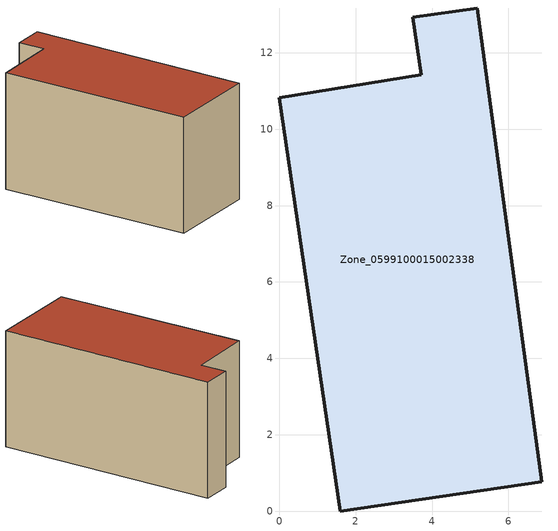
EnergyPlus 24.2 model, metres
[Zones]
Zone_0599100015002338
 floor ground (C_G): 0,10.82 3.71,11.43 3.5,12.93 5.19,13.17 6.87,0.77 1.6,0 z0.74
 wall outside (C_F): 3.71,11.43 0,10.82 1.6,0 6.87,0.77 5.19,13.17 3.5,12.93 3.71,11.43 z0.74:7.29
 roof outside (C_R): 6.87,0.77 5.19,13.17 3.5,12.93 3.71,11.43 0,10.82 1.6,0 z7.29
[BUILDING]
Pand.0599100015002338: North Axis=0; Terrain=City; Loads Convergence Tolerance Value=0.04; Temperature Convergence Tolerance Value=0.4; Solar Distribution=FullExterior; Maximum Number of Warmup Days=25; Minimum Number of Warmup Days=1
[Site:Location]
Rotterdam.The.Hague.AP_ZH_NLD Design_Conditions: Latitude=51.96; Longitude=4.45; Time Zone=1; Elevation=-4.5
[SITE:GROUNDTEMPERATURE:BUILDINGSURFACE]
18, 18, 18, 18, 18, 18, 18, 18, 18, 18, 18, 18
[MATERIAL] Thermal Absorptance=0.9; Solar Absorptance=0.7; Visible Absorptance=0.7
Name | Roughness | Thickness | Conductivity | Density | Specific Heat
G.TC.1975-1991 | MediumSmooth | 0.15 | 0.288461 | 540 | 1210
F.TC.1975-1991 | Rough | 0.3 | 0.230769 | 1920 | 840
R.TC.1975-1991 | MediumRough | 0.2 | 0.153846 | 1500 | 1000
[CONSTRUCTION]
C_G: G.TC.1975-1991
C_F: F.TC.1975-1991
C_R: R.TC.1975-1991
[ZONE]
Zone_0599100015002338: Type=1; Multiplier=1; Ceiling Height=Autocalculate; Volume=Autocalculate; Floor Area=autocalculate; Part of Total Floor Area=Yes
[ZONEINFILTRATION:DESIGNFLOWRATE]
Infil_Zone_0599100015002338: Zone or ZoneList or Space or SpaceList=Zone_0599100015002338; Schedule=AlwaysOn; Design Flow Rate Calculation Method=Flow/Area; Flow Rate per Floor Area=0.003; Constant Term Coefficient=1; Temperature Term Coefficient=0; Velocity Term Coefficient=0; Velocity Squared Term Coefficient=0
[HVACTEMPLATE:ZONE:IDEALLOADSAIRSYSTEM]
Zone_0599100015002338: Maximum Heating Supply Air Temperature=50; Minimum Cooling Supply Air Temperature=13; Maximum Heating Supply Air Humidity Ratio=0.0156; Minimum Cooling Supply Air Humidity Ratio=0.0077; Heating Limit=NoLimit; Cooling Limit=NoLimit; Dehumidification Control Type=ConstantSensibleHeatRatio; Cooling Sensible Heat Ratio=0.7; Dehumidification Setpoint=60; Humidification Control Type=None; Humidification Setpoint=30; Outdoor Air Method=None; Outdoor Air Flow Rate per Person=0.00944; Outdoor Air Flow Rate per Zone Floor Area=0; Outdoor Air Flow Rate per Zone=0; Demand Controlled Ventilation Type=None; Outdoor Air Economizer Type=NoEconomizer; Heat Recovery Type=None; Sensible Heat Recovery Effectiveness=0.7; Latent Heat Recovery Effectiveness=0.65
[ZONECONTROL:THERMOSTAT]
ThermostatControl_Zone_0599100015002338: Zone or ZoneList=Zone_0599100015002338; Control Type Schedule=DualSetpointControlType; Control 1=Thermostat_Zone_0599100015002338; Temperature Difference Between Cutout And Setpoint=0
[THERMOSTATSETPOINT:DUALSETPOINT]
Thermostat_Zone_0599100015002338: Heating Setpoint Temperature Schedule=HeatingSetpoint_Zone_0599100015002338; Cooling Setpoint Temperature Schedule=CoolingSetpoint_Zone_0599100015002338
[SCHEDULE:COMPACT]
HeatingSetpoint_Zone_0599100015002338: Through: 12/31, For: AllDays, Until: 24:00, 21
CoolingSetpoint_Zone_0599100015002338: Through: 12/31, For: AllDays, Until: 24:00, 24
DualSetpointControlType: Through: 12/31, For: AllDays, Until: 24:00, 4
AlwaysOn: Through: 12/31, For: AllDays, Until: 24:00, 1
